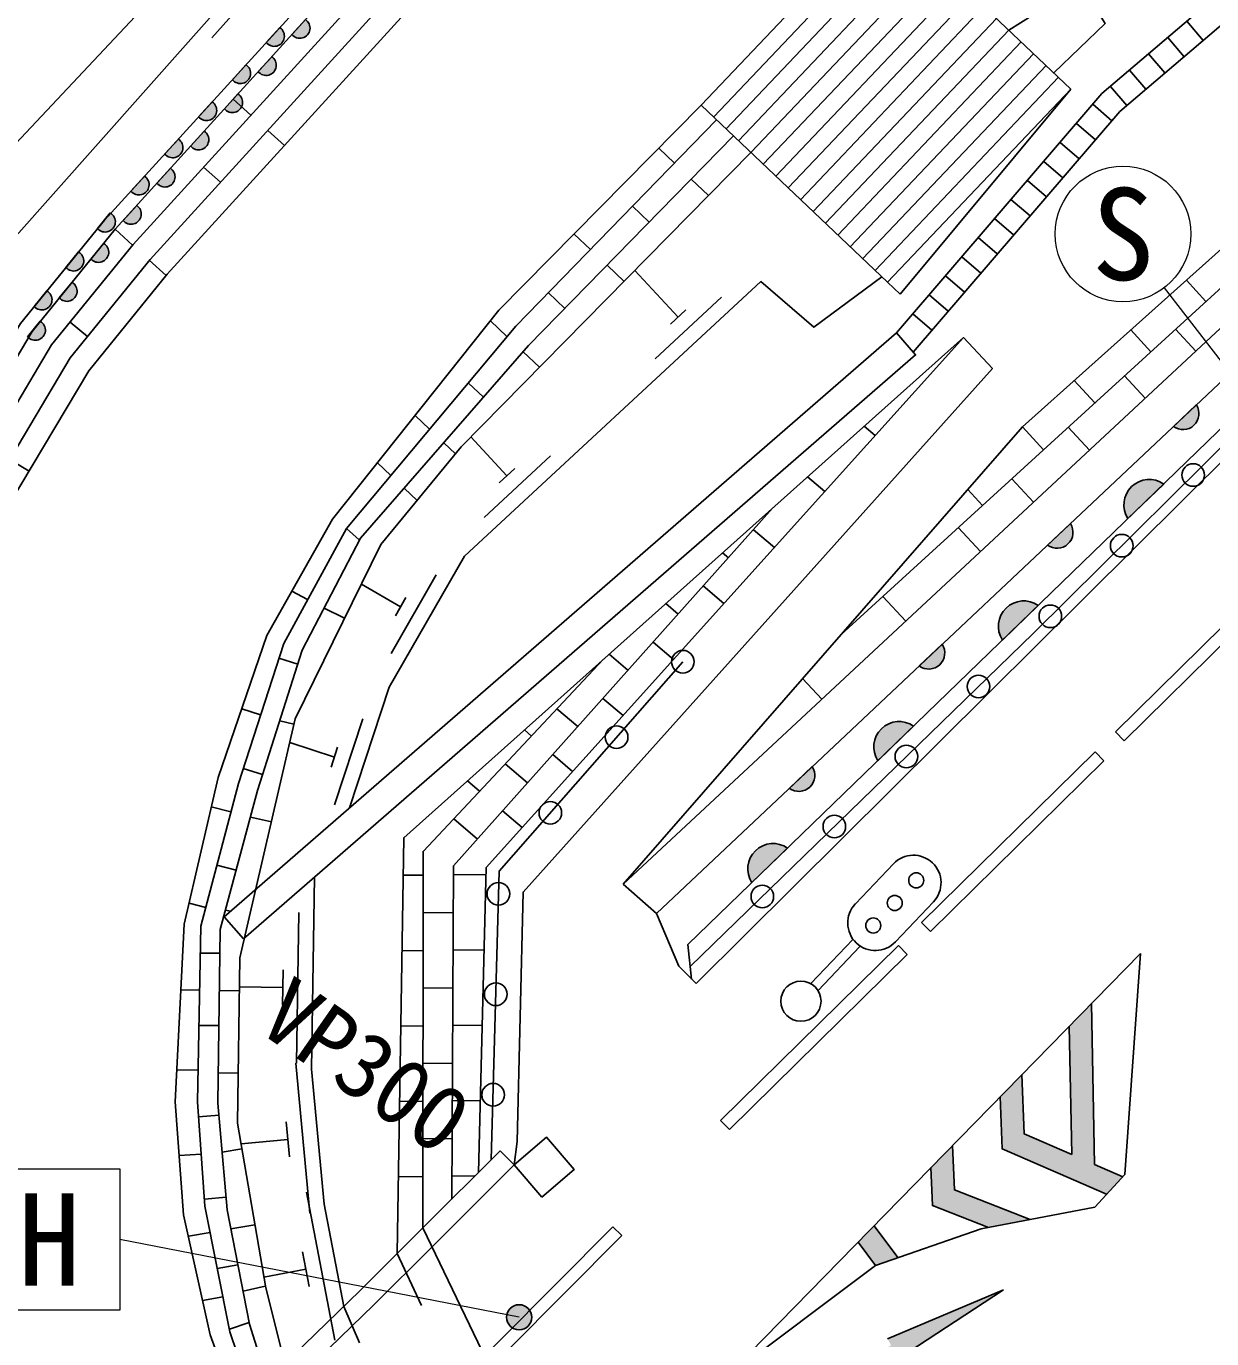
# Model space of a CAD drawing. Units: millimetres at full size, sheet at 1:1000; details may follow other scales. Extents: x 40000 to 680000, y 20000 to 380000.
# Drawn here: x 502174 to 525774, y 313080 to 339211 of the extents above; entities that cross this region are included whole.
import ezdxf
from ezdxf.enums import TextEntityAlignment as Align

# ---------------------------------------------------------------- set-up
doc = ezdxf.new("R2010")
doc.units = ezdxf.units.MM
doc.header["$LTSCALE"] = 1000
doc.linetypes.add('DASHED', pattern=[7.5, 6, -1.5])
for name, color, linetype, lineweight in [('M-BGD', 7, 'Continuous', 25), ('M-STR-HTXT', 7, 'Continuous', 13), ('M-STR-STR1', 1, 'Continuous', 25), ('M-STR-STRC', 7, 'Continuous', 25)]:
    doc.layers.add(name, color=color, linetype=linetype, lineweight=lineweight)
doc.styles.add('ＭＳ ゴシック', font='')
doc.styles.get('ＭＳ ゴシック').set_extended_font_data('MS Gothic')

msp = doc.modelspace()

# ---------------------------------------------------------------- hatches: boundary and pattern name
at = {"layer": 'M-BGD'}
for points in [[(507732, 339345, -0.4608), (507771, 339038, -0.4608), (507462, 339048)], [(507222, 339183, -0.4608), (507260, 338876, -0.4608), (506951, 338886)], [(506548, 338444, -0.4608), (506587, 338137, -0.4608), (506278, 338147)], [(507060, 338605, -0.4608), (507099, 338298, -0.4608), (506790, 338307)], [(505875, 337704, -0.4608), (505914, 337398, -0.4608), (505605, 337407)], [(506388, 337864, -0.4608), (506427, 337557, -0.4608), (506118, 337566)], [(505716, 337123, -0.4608), (505755, 336817, -0.4608), (505446, 336826)], [(505202, 336965, -0.4608), (505240, 336658, -0.4608), (504931, 336668)], [(505044, 336383, -0.4608), (505083, 336076, -0.4608), (504774, 336085)], [(504528, 336226, -0.4608), (504567, 335919, -0.4608), (504258, 335929)], [(504372, 335642, -0.4608), (504411, 335336, -0.4608), (504102, 335345)], [(503847, 335493, -0.4608), (503903, 335189, -0.4608), (503594, 335181)], [(503715, 334889, -0.4608), (503771, 334585, -0.4608), (503462, 334577)], [(503217, 334717, -0.4608), (503273, 334413, -0.4608), (502964, 334405)], [(503085, 334113, -0.4608), (503140, 333809, -0.4608), (502831, 333801)], [(502586, 333941, -0.4608), (502642, 333637, -0.4608), (502333, 333629)], [(502454, 333336, -0.4608), (502510, 333032, -0.4608), (502201, 333025)], [(525012, 331244), (525467, 331673, -0.84072)], [(524105, 329408, -0.82183), (524817, 330097)], [(522503, 328881), (522959, 329310, -0.84072)], [(521607, 326990, -0.82183), (522319, 327680)], [(519951, 326477), (520407, 326906, -0.84072)], [(519126, 324588, -0.82183), (519838, 325278)], [(517365, 324041), (517820, 324470, -0.84072)], [(516618, 322160, -0.82183), (517330, 322849)]]:
    msp.add_hatch(color=256, dxfattribs=at).paths.add_polyline_path(points)
at = {"layer": 'M-STR-STRC'}
for points in [[(523443, 316549), (523378, 319753), (522937, 319303), (522989, 316746), (522041, 317158), (521996, 318341), (521563, 317898), (521603, 316858), (523680, 315955), (524003, 316305)], [(520650, 316043), (520615, 316929), (520182, 316486), (520212, 315731), (521328, 315296), (522158, 315455)], [(519051, 315330), (518732, 315004), (519081, 314540), (519528, 314695)], [(521631, 314055), (519319, 313080), (519389, 312947), (517181, 311774), (517252, 311642), (519460, 312815), (519531, 312682)], [(512207, 313626, -1), (511768, 313387, -0.41421), (511868, 313726, -0.41421)]]:
    msp.add_hatch(color=256, dxfattribs=at).paths.add_polyline_path(points)

# ---------------------------------------------------------------- linework, layer by layer
at = {"layer": 'M-BGD'}
for p, q in [((515610, 337637), (525023, 347553)), ((522971, 337959), (519260, 341482)), ((507864, 341222), (505868, 338982)), ((515857, 337402), (519507, 341247)), ((516105, 337167), (519754, 341012)), ((516352, 336932), (520002, 340777)), ((516599, 336697), (520249, 340542)), ((516847, 336463), (520497, 340308)), ((517094, 336228), (520744, 340073)), ((517342, 335993), (520991, 339838)), ((522662, 339716), (521732, 339135)), ((517589, 335758), (521239, 339603)), ((507732, 339345), (507462, 339048)), ((517836, 335523), (521486, 339368)), ((525278, 339310), (525603, 338930)), ((507222, 339183), (506951, 338886)), ((518084, 335288), (521734, 339134)), ((524898, 338986), (525222, 338605)), ((518331, 335054), (521981, 338899)), ((506548, 338444), (506278, 338147)), ((507060, 338605), (506790, 338307)), ((518579, 334819), (522228, 338664)), ((518826, 334584), (522476, 338429)), ((524517, 338661), (524842, 338281)), ((519073, 334349), (522723, 338194)), ((524137, 338336), (524462, 337956)), ((519321, 334114), (522971, 337959)), ((519568, 333880), (522971, 337959)), ((523757, 338012), (524081, 337632)), ((505875, 337704), (505605, 337407)), ((506388, 337864), (506118, 337566)), ((506295, 337762), (506647, 337441)), ((519321, 334114), (515610, 337637)), ((519321, 334114), (515610, 337637)), ((523407, 337657), (523786, 337331)), ((505716, 337123), (505446, 336826)), ((506980, 337138), (507312, 336835)), ((523081, 337278), (523460, 336952)), ((505202, 336965), (504931, 336668)), ((522755, 336898), (523134, 336572)), ((515079, 336486), (514767, 336782)), ((505044, 336383), (504774, 336085)), ((505705, 336407), (506038, 336104)), ((522429, 336519), (522808, 336193)), ((504528, 336226), (504258, 335929)), ((515758, 335842), (515413, 336169)), ((522103, 336140), (522482, 335814)), ((504372, 335642), (504102, 335345)), ((514574, 335311), (514242, 335626)), ((521777, 335761), (522156, 335435)), ((503847, 335493), (503594, 335181)), ((521451, 335382), (521830, 335056)), ((503944, 335170), (504291, 334854)), ((513404, 334767), (513081, 335074)), ((503715, 334889), (503462, 334577)), ((521125, 335003), (521505, 334677)), ((503217, 334717), (502964, 334405)), ((504623, 334551), (504956, 334248)), ((520799, 334623), (521179, 334297)), ((514074, 334131), (513736, 334452)), ((515150, 333422), (514290, 334351)), ((520474, 334244), (520853, 333918)), ((503085, 334113), (502831, 333801)), ((519568, 333880), (519321, 334114)), ((525270, 334157), (525658, 333731)), ((502586, 333941), (502333, 333629)), ((512897, 333594), (512567, 333907)), ((514694, 332590), (516014, 333814)), ((520148, 333865), (520527, 333539)), ((514996, 333280), (515304, 333565)), ((519822, 333486), (520201, 333160)), ((502454, 333336), (502201, 333025)), ((503045, 333320), (503394, 333036)), ((511744, 333034), (511416, 333345)), ((525054, 333179), (525459, 332743)), ((524163, 333166), (524561, 332730)), ((512390, 332421), (512065, 332729)), ((523038, 332159), (523446, 331712)), ((524036, 332251), (524451, 331805)), ((511276, 331824), (510974, 332110)), ((525467, 331673), (525012, 331244)), ((510203, 331187), (509915, 331461)), ((519076, 331061), (518857, 331247)), ((522007, 331236), (522424, 330779)), ((522918, 331230), (523342, 330773)), ((510717, 330699), (510486, 330918)), ((511743, 330263), (511027, 331036)), ((501844, 330586), (502231, 330356)), ((511287, 329431), (512607, 330655)), ((509433, 330264), (509165, 330518)), ((511589, 330120), (511897, 330406)), ((518072, 329946), (517728, 330239)), ((521793, 330203), (522228, 329737)), ((524105, 329408), (524817, 330097)), ((509953, 329770), (509697, 330013)), ((520916, 329987), (521207, 329668)), ((522959, 329310), (522503, 328881)), ((508552, 329209), (508804, 328989)), ((517067, 328831), (516651, 329186)), ((520729, 329232), (521173, 328755)), ((516152, 328626), (516035, 328726)), ((509439, 326725), (510336, 328286)), ((507464, 327966), (507776, 327795)), ((509627, 327655), (508845, 328104)), ((516063, 327716), (515652, 328067)), ((509523, 327473), (509732, 327837)), ((515153, 327507), (514906, 327717)), ((519225, 327859), (519682, 327368)), ((508104, 327624), (508511, 327424)), ((521607, 326990), (522319, 327680)), ((523857, 325164), (525996, 327270)), ((515059, 326601), (514653, 326947)), ((520407, 326906), (519951, 326477)), ((524033, 324986), (526171, 327092)), ((514153, 326388), (513777, 326708)), ((507204, 326629), (507579, 326510)), ((517627, 326222), (518009, 325811)), ((506463, 325623), (506839, 325501)), ((513154, 325268), (512739, 325622)), ((514055, 325486), (513654, 325828)), ((507219, 325380), (507502, 325314)), ((508310, 323710), (508874, 325420)), ((512230, 325080), (512090, 325201)), ((519126, 324588), (519838, 325278)), ((523857, 325164), (524033, 324986)), ((508307, 324659), (507419, 324952)), ((508242, 324460), (508373, 324858)), ((513051, 324371), (512656, 324712)), ((519998, 321364), (523453, 324766)), ((520173, 321186), (523628, 324588)), ((523453, 324766), (523628, 324588)), ((506494, 324436), (506880, 324313)), ((512155, 324149), (511711, 324527)), ((517820, 324470), (517365, 324041)), ((511200, 323983), (510959, 324190)), ((505858, 323671), (506249, 323569)), ((512047, 323256), (511657, 323591)), ((506637, 323465), (507053, 323369)), ((511156, 323029), (510683, 323433)), ((516618, 322160), (517330, 322849)), ((505971, 322509), (506354, 322407)), ((509676, 322307), (510073, 322310)), ((510676, 322316), (511328, 322322)), ((505414, 321754), (505750, 321666)), ((506142, 321615), (506241, 321593)), ((507555, 318569), (507603, 321569)), ((510073, 321560), (510672, 321566)), ((519998, 321364), (520173, 321186)), ((515420, 320240), (515344, 320927)), ((515996, 317423), (519538, 320911)), ((519538, 320911), (519713, 320733)), ((505641, 320759), (506031, 320754)), ((509653, 320806), (510072, 320810)), ((510669, 320816), (511290, 320822)), ((516172, 317245), (519713, 320733)), ((507274, 319724), (507285, 320424)), ((505250, 320026), (505626, 320018)), ((506021, 320013), (506418, 320007)), ((507279, 320074), (506419, 320088)), ((510072, 320060), (510665, 320066)), ((505612, 319319), (506011, 319313)), ((509630, 319306), (510072, 319310)), ((510661, 319316), (511252, 319322)), ((507821, 315582), (507541, 318568)), ((510072, 318560), (510657, 318566)), ((505168, 318433), (505595, 318424)), ((505999, 318375), (506394, 318369)), ((509606, 317806), (510072, 317810)), ((510653, 317816), (511214, 317821)), ((505603, 317498), (506011, 317533)), ((507415, 316699), (507349, 317396)), ((515996, 317423), (516172, 317245)), ((507382, 317047), (506449, 316960)), ((510072, 317060), (510650, 317066)), ((505217, 316726), (505655, 316757)), ((506074, 316793), (506466, 316860)), ((510071, 315287), (511607, 316819)), ((511885, 316541), (511607, 316819)), ((510252, 314912), (511885, 316541)), ((509583, 316306), (510072, 316310)), ((510646, 316316), (511107, 316320)), ((508317, 313049), (507754, 315996)), ((505719, 315861), (506151, 315899)), ((505401, 315120), (505833, 315197)), ((506247, 315268), (506725, 315350)), ((513851, 315310), (514028, 315134)), ((507806, 314122), (507675, 314810)), ((505977, 314476), (506388, 314549)), ((507741, 314466), (506904, 314306)), ((506491, 314024), (506932, 314125)), ((505684, 313844), (506089, 313915)), ((506217, 313270), (506613, 313403))]:
    msp.add_line(p, q, dxfattribs=at)
at = {"layer": 'M-BGD', "linetype": 'DASHED'}
for p, q in [((516362, 300136), (509559, 314777)), ((514814, 299256), (508493, 313723))]:
    msp.add_line(p, q, dxfattribs=at)
at = {"layer": 'M-BGD'}
for points in [[(500380, 305863), (498773, 309787), (497480, 314376), (497272, 315140), (496993, 318978), (497413, 323844), (497873, 326584), (499335, 331201), (501016, 333971), (506240, 339850), (513285, 347757)], [(501825, 307181), (500496, 310244), (499891, 312020), (498961, 315487), (499053, 320890), (499786, 324812), (500132, 326524), (501435, 329900), (503047, 332608), (504641, 334570), (516563, 347662)], [(502177, 307501), (500917, 310407), (500322, 312151), (499412, 315542), (499502, 320845), (500228, 324726), (500566, 326398), (501842, 329702), (503417, 332350), (504982, 334277), (516896, 347359)], [(506396, 347359), (503589, 344535), (500712, 335551), (506414, 341614), (511097, 347359)], [(522631, 338282), (523652, 339264), (522690, 340804), (529337, 347359)], [(501474, 306860), (500076, 310082), (499460, 311889), (498510, 315431), (498603, 320936), (499345, 324898), (499698, 326651), (501029, 330097), (502677, 332867), (504300, 334864), (514191, 345725)], [(515344, 320927), (528582, 333743), (534062, 339149), (537862, 342922)], [(515392, 320490), (522217, 327123), (531738, 336543), (537977, 342716)], [(515508, 320151), (526169, 330738), (538199, 342565)], [(519496, 333107), (523589, 337869), (528057, 341683)], [(519827, 332725), (523943, 337513), (528425, 341339)], [(514056, 322133), (527096, 334266), (527698, 340244)], [(527698, 340244), (525965, 334779), (522007, 331236), (514056, 322133)], [(507679, 339685), (503733, 335352), (502062, 333296), (500354, 330425), (498978, 326861), (498611, 325041), (497857, 321012), (497761, 315339), (498744, 311671), (499375, 309824), (500846, 306288)], [(507872, 339500), (503944, 335170), (502291, 333136), (500606, 330303), (499246, 326783), (498884, 324987), (498135, 320983), (498040, 315373), (499011, 311752), (499635, 309922), (501173, 306586)], [(514718, 321548), (527850, 333916), (528649, 338906)], [(518395, 327101), (526590, 334582), (527038, 338164)], [(506376, 311669), (505836, 313156), (505307, 315544), (505135, 317798), (505318, 321337), (505994, 324257), (506963, 327079), (508273, 329397), (511584, 333557), (515610, 337637)], [(506660, 311945), (506228, 313216), (505729, 315717), (505582, 317794), (505652, 321291), (506398, 324137), (507300, 326925), (508552, 329209), (511918, 333242), (515917, 337345)], [(506970, 312246), (506620, 313367), (506173, 315647), (505990, 317770), (506037, 321225), (506780, 323998), (507667, 326787), (508831, 329020), (512173, 332853), (516252, 337027)], [(507324, 312589), (506940, 314096), (506379, 317371), (506428, 320662), (507527, 325422), (509233, 328893), (510831, 330837), (516599, 336697)], [(508606, 323648), (509399, 326054), (510896, 328659), (516795, 334129), (517854, 333219), (519204, 334225)], [(511885, 316541), (511946, 317007), (512066, 321973), (521407, 332400), (520833, 333012), (509688, 323054), (509559, 314777)], [(511178, 316391), (511331, 322462), (520833, 333012)], [(510643, 315858), (510677, 322493), (517029, 329614)], [(510071, 315287), (510073, 322783), (513667, 326610)], [(511432, 316644), (511585, 322388), (515245, 326559)], [(508493, 313723), (508105, 315757), (507853, 318449), (507915, 322275)], [(515508, 320151), (515166, 320495), (514718, 321548), (514056, 322133)], [(499203, 301221), (499453, 301430), (505932, 307343), (513851, 315310)], [(499363, 301029), (499618, 301242), (506105, 307163), (514027, 315133), (514028, 315134)]]:
    msp.add_lwpolyline(points, dxfattribs=at)
for points in [[(506496, 321043), (519878, 332666), (519496, 333107), (506114, 321483)], [(512439, 315896), (513084, 316451), (512529, 317095), (511885, 316541)]]:
    msp.add_lwpolyline(points, close=True, dxfattribs=at)
for centre in [(525404, 330276), (523982, 328869), (522561, 327463), (515245, 326559), (521129, 326066), (513926, 325056), (519695, 324672), (512607, 323552), (518261, 323278), (511573, 321937), (516827, 321884), (511520, 319938), (511467, 317938)]:
    msp.add_circle(centre, 225, dxfattribs=at)
for centre, radius, start, end in [((507620, 339175), 203, 218.8199, 56.7433), ((507110, 339013), 203, 218.716, 56.6394), ((506437, 338274), 203, 218.716, 56.6394), ((506949, 338435), 203, 218.8199, 56.7433), ((505763, 337535), 203, 218.716, 56.6394), ((506277, 337694), 203, 218.8199, 56.7433), ((505605, 336953), 203, 218.8199, 56.7433), ((505090, 336795), 203, 218.716, 56.6394), ((504933, 336213), 203, 218.8199, 56.7433), ((504417, 336056), 203, 218.716, 56.6394), ((504261, 335472), 203, 218.8199, 56.7433), ((503745, 335317), 203, 221.9461, 59.8695), ((503613, 334713), 203, 221.9461, 59.8695), ((503115, 334541), 203, 221.9461, 59.8695), ((502983, 333937), 203, 221.9461, 59.8695), ((502484, 333765), 203, 221.9461, 59.8695), ((502352, 333161), 203, 221.9461, 59.8695), ((525202, 331498), 318, 233.1765, 33.3942), ((524529, 329682), 505, 55.2418, 212.9), ((522694, 329135), 318, 233.1765, 33.3942), ((522031, 327265), 505, 55.2418, 212.9), ((520141, 326731), 318, 233.1765, 33.3942), ((519550, 324863), 505, 55.2418, 212.9), ((517555, 324295), 318, 233.1765, 33.3942), ((517042, 322434), 505, 55.2418, 212.9)]:
    msp.add_arc(centre, radius, start, end, dxfattribs=at)
at = {"layer": 'M-STR-HTXT'}
for p, q in [((528267, 329548), (524831, 334006)), ((511987, 313507), (504040, 315055))]:
    msp.add_line(p, q, dxfattribs=at)
msp.add_lwpolyline([(501228, 316461), (504040, 316461), (504040, 313648), (501228, 313648)], close=True, dxfattribs=at)
msp.add_circle((524007, 335075), 1350, dxfattribs=at)
at = {"layer": 'M-STR-STR1'}
for points in [[(498983, 304589), (502709, 307987), (505025, 310327), (506376, 311669), (508819, 314038), (510071, 315287)], [(498983, 304589), (502709, 307987), (505025, 310327), (506376, 311669), (508819, 314038), (510071, 315287)], [(510071, 315287), (513013, 309159), (517208, 300523)], [(510071, 315287), (513013, 309159), (517208, 300523)], [(499157, 304216), (502981, 307703), (505303, 310049), (506651, 311388), (509094, 313758), (510252, 314912)], [(499157, 304216), (502981, 307703), (505303, 310049), (506651, 311388), (509094, 313758), (510252, 314912)]]:
    msp.add_lwpolyline(points, dxfattribs=at)
at = {"layer": 'M-STR-STRC'}
for p, q in [((518679, 321738), (519436, 322535)), ((520234, 321777), (519476, 320980)), ((518626, 321029), (517791, 320150)), ((513013, 309159), (524356, 320753)), ((518771, 320891), (517936, 320012)), ((523443, 316549), (523378, 319753)), ((522989, 316746), (522937, 319303)), ((524003, 316305), (523443, 316549)), ((519528, 314695), (519051, 315330)), ((519081, 314540), (518732, 315004)), ((521631, 314055), (519319, 313080)), ((519531, 312682), (521631, 314055))]:
    msp.add_line(p, q, dxfattribs=at)
for points in [[(516098, 312299), (519081, 314540), (521182, 315268), (523446, 315702), (524041, 316347), (524356, 320753)], [(522989, 316746), (522041, 317158), (521996, 318341)], [(523680, 315955), (521603, 316858), (521563, 317898)], [(522158, 315455), (520650, 316043), (520615, 316929)], [(521328, 315296), (520212, 315731), (520182, 316486)]]:
    msp.add_lwpolyline(points, dxfattribs=at)
for centre, radius in [((519891, 322206), 150), ((519463, 321756), 150), ((519036, 321307), 150), ((517596, 319800), 400), ((511987, 313507), 250)]:
    msp.add_circle(centre, radius, dxfattribs=at)
for centre, start, end in [((519835, 322156), 46.4592, 136.4592), ((519835, 322156), 316.4592, 46.4592), ((519077, 321359), 136.4592, 226.4592), ((519077, 321359), 226.4592, 316.4592)]:
    msp.add_arc(centre, 550, start, end, dxfattribs=at)

# ---------------------------------------------------------------- texts
at = {"layer": 'M-BGD', "style": 'ＭＳ ゴシック'}
msp.add_text('VP300', height=1320, rotation=325.208, dxfattribs=at).set_placement((508934, 318512), align=Align.MIDDLE_CENTER)
at = {"layer": 'M-STR-HTXT', "style": 'ＭＳ ゴシック'}
for s, p in [('S', (524007, 335075)), ('H', (502634, 315055))]:
    msp.add_text(s, height=1833, dxfattribs=at).set_placement(p, align=Align.MIDDLE_CENTER)

doc.saveas('drawing.dxf')
